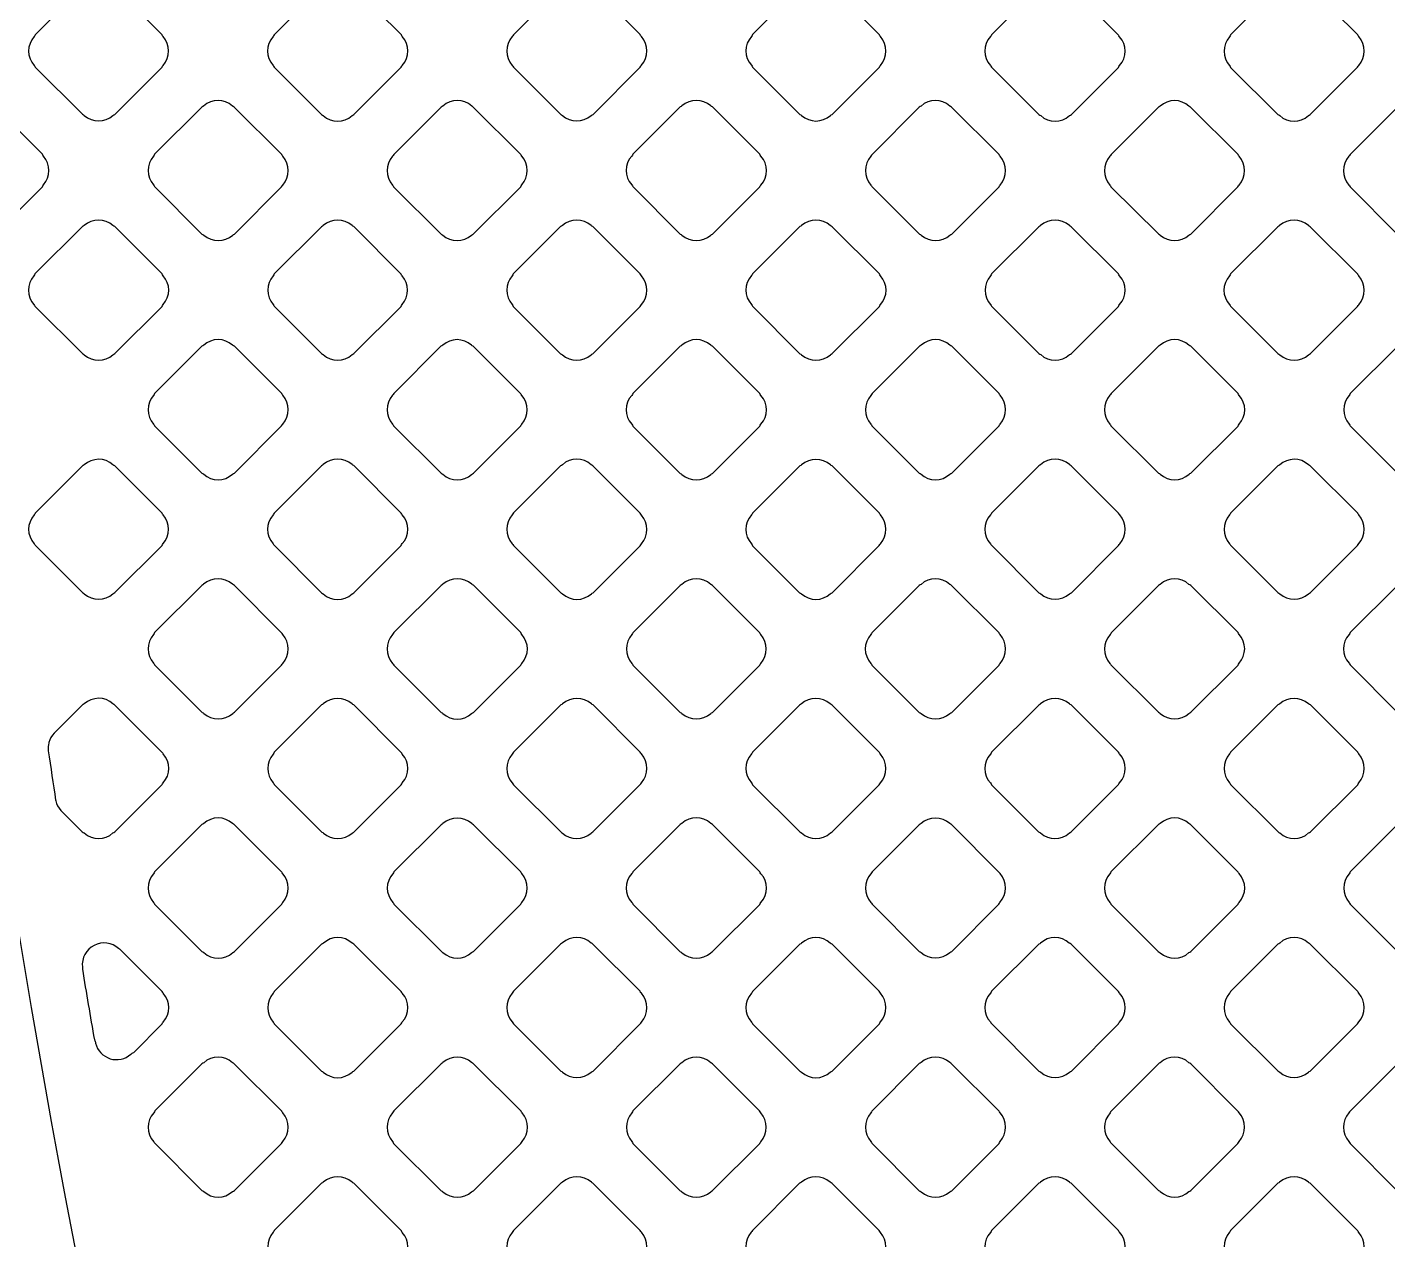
# Model space of a CAD drawing. Extents: x 3811 to 4077, y -444 to -307.
# Drawn here: x 3990.312 to 3991.538, y -379.253 to -378.16 of the extents above; entities that cross this region are included whole.
import ezdxf

# ---------------------------------------------------------------- set-up
doc = ezdxf.new("R2010")
doc.units = 0
doc.layers.add('gbr-dxf', color=7, linetype='Continuous')

msp = doc.modelspace()

# ---------------------------------------------------------------- linework, layer by layer
at = {"layer": 'gbr-dxf', "linetype": 'Continuous'}
for points in [[(3991.0645, -384.356, -0.16673), (3988.6028, -377.1817, -0.014135)], [(3988.679, -377.1817, 0.166721), (3991.1243, -384.3089)], [(3990.7825, -384.5252, -0.166954), (3988.2913, -377.2725, -0.014027)], [(3988.3675, -377.2741, 0.16691), (3990.8424, -384.478)], [(3991.2635, -384.1162, -0.165958), (3988.952, -377.3438, -0.01087)], [(3989.0282, -377.3452, 0.165913), (3991.3235, -384.0691)], [(3991.8986, -383.3826, -0.163793), (3989.9024, -377.4523, -0.009935)], [(3990.0548, -377.4545, 0.163577), (3992.0164, -383.2857)], [(3990.8462, -380.9466, -0.01136), (3990.6967, -380.5406, -0.023391), (3990.696, -380.5385, -0.01815), (3990.4959, -379.8768, -0.019795), (3990.4954, -379.8749, -0.005161), (3990.4474, -379.6847, -0.019408), (3990.447, -379.6829, -0.000783), (3990.4409, -379.6574, -0.013667), (3990.4406, -379.6563, -0.058439), (3990.1821, -377.4521, -0.020503)], [(3991.3892, -383.8307, -0.164875), (3989.2299, -377.4605, -0.009972)], [(3989.3823, -377.4626, 0.164763), (3991.5087, -383.7362)], [(3991.641, -383.6054, -0.164322), (3989.5639, -377.4599, -0.007717)], [(3989.7163, -377.4601, 0.164179), (3991.7589, -383.5087)], [(3988.1417, -377.5333, 0.012838), (3988.1709, -378.1463, -0.017977), (3988.171, -378.148, 0.148382), (3990.668, -384.6266), (3990.6683, -384.627, 0.019899), (3990.6785, -384.6381, -0.01365), (3990.6793, -384.639), (3990.8889, -384.8486, -0.018805), (3990.8901, -384.8498, 0.111695), (3990.9927, -384.9145, -0.017124), (3990.9942, -384.9151, -0.221605), (3991.1157, -385.0364, -0.020682), (3991.1164, -385.0382, 0.111689), (3991.1812, -385.1408, -0.023293), (3991.1826, -385.1424), (3991.8784, -385.8383, -0.012841)]]:
    msp.add_lwpolyline(points, format="xyb", dxfattribs=at)
for points in [[(3990.3182, -378.1942, -0.087549), (3990.3191, -378.1956), (3990.3617, -378.2382, -0.09979), (3990.3634, -378.2392, 0.379731), (3990.3893, -378.2392, -0.09572), (3990.391, -378.2383), (3990.4335, -378.1958, -0.096266), (3990.4345, -378.1941, 0.379731), (3990.4345, -378.1681, -0.087314), (3990.4335, -378.1667), (3990.3909, -378.124, -0.091913), (3990.3893, -378.123, 0.379731), (3990.3633, -378.123, -0.09572), (3990.3617, -378.124), (3990.3191, -378.1665, -0.095916), (3990.3182, -378.1682, 0.379731)], [(3990.5336, -378.1941, -0.095506), (3990.5345, -378.1958), (3990.5773, -378.2385, -0.091364), (3990.5788, -378.2394, 0.379293), (3990.6048, -378.2394, -0.095956), (3990.6064, -378.2385), (3990.6491, -378.1957, -0.096214), (3990.6501, -378.1941, 0.379672), (3990.6501, -378.1681, -0.083163), (3990.6493, -378.1667), (3990.6063, -378.1238, -0.087645), (3990.6048, -378.1229, 0.379293), (3990.5789, -378.1229, -0.095956), (3990.5772, -378.1239), (3990.5345, -378.1665, -0.096332), (3990.5336, -378.1682, 0.379289)], [(3990.7492, -378.1941, -0.091583), (3990.7502, -378.1956), (3990.7929, -378.2384, -0.086961), (3990.7944, -378.2393, 0.379293), (3990.8203, -378.2393, -0.096625), (3990.822, -378.2383), (3990.8646, -378.1957, -0.096214), (3990.8655, -378.1941, 0.379672), (3990.8656, -378.1681, -0.104371), (3990.8645, -378.1663), (3990.822, -378.1238, -0.092686), (3990.8205, -378.1229, 0.379196), (3990.7945, -378.1229, -0.096157), (3990.7929, -378.1238), (3990.7502, -378.1665, -0.095585), (3990.7492, -378.1682, 0.379287)], [(3990.9648, -378.194, -0.097298), (3990.9657, -378.1956), (3991.0085, -378.2383, -0.092978), (3991.01, -378.2393, 0.378681), (3991.036, -378.2393, -0.09574), (3991.0376, -378.2383), (3991.0802, -378.1958, -0.095824), (3991.0811, -378.1941, 0.378906), (3991.0811, -378.1682, -0.095866), (3991.0802, -378.1665), (3991.0375, -378.1239, -0.099849), (3991.0358, -378.1229, 0.379293), (3991.0099, -378.1229, -0.095973), (3991.0082, -378.1239), (3990.9657, -378.1664, -0.096128), (3990.9648, -378.168, 0.379506)], [(3991.1802, -378.1941, -0.087343), (3991.1811, -378.1956), (3991.2239, -378.2384, -0.099711), (3991.2256, -378.2394, 0.378906), (3991.2515, -378.2394, -0.095506), (3991.2532, -378.2384), (3991.2957, -378.1959, -0.095602), (3991.2967, -378.1942, 0.379293), (3991.2967, -378.1683, -0.087748), (3991.2957, -378.1668), (3991.2529, -378.124, -0.091913), (3991.2514, -378.123, 0.379731), (3991.2254, -378.123, -0.09572), (3991.2238, -378.124), (3991.1812, -378.1665, -0.096214), (3991.1802, -378.1682, 0.379672)], [(3991.3957, -378.1683, 0.379214), (3991.3958, -378.1943, -0.092348), (3991.3967, -378.1959), (3991.4392, -378.2383, -0.103868), (3991.441, -378.2394, 0.379731), (3991.4669, -378.2394, -0.095756), (3991.4686, -378.2384), (3991.5112, -378.1958, -0.096214), (3991.5122, -378.1941, 0.379703), (3991.5122, -378.1682, -0.087305), (3991.5113, -378.1667), (3991.4685, -378.1239, -0.091703), (3991.467, -378.123, 0.379196), (3991.4411, -378.123, -0.096157), (3991.4394, -378.124), (3991.3967, -378.1667, -0.095602)], [(3990.4258, -378.3018, -0.087191), (3990.4267, -378.3033), (3990.4695, -378.3461, -0.099849), (3990.4712, -378.3471, 0.379293), (3990.4972, -378.347, -0.096625), (3990.4988, -378.3461), (3990.5413, -378.3036, -0.096214), (3990.5423, -378.3019, 0.379672), (3990.5423, -378.276, -0.087343), (3990.5414, -378.2745), (3990.4985, -378.2316, -0.091364), (3990.497, -378.2307, 0.379293), (3990.471, -378.2307, -0.095956), (3990.4694, -378.2317), (3990.4268, -378.2742, -0.096332), (3990.4259, -378.2759, 0.379289)], [(3990.6414, -378.3019, -0.095506), (3990.6423, -378.3036), (3990.685, -378.3462, -0.09197), (3990.6865, -378.3471, 0.378943), (3990.7125, -378.3471, -0.09601), (3990.7141, -378.3462), (3990.7569, -378.3034, -0.095796), (3990.7578, -378.3018, 0.379214), (3990.7578, -378.2758, -0.083792), (3990.7569, -378.2744), (3990.7141, -378.2316, -0.087639), (3990.7127, -378.2307, 0.379731), (3990.6867, -378.2307, -0.09572), (3990.685, -378.2317), (3990.6424, -378.2743, -0.096111), (3990.6414, -378.276, 0.379321)], [(3990.8569, -378.3018, -0.091583), (3990.8579, -378.3033), (3990.9007, -378.3462, -0.086961), (3990.9022, -378.3471, 0.379293), (3990.9282, -378.3471, -0.096625), (3990.9298, -378.3461), (3990.9724, -378.3035, -0.096023), (3990.9734, -378.3019, 0.379672), (3990.9734, -378.2759, -0.104256), (3990.9724, -378.2741), (3990.9297, -378.2315, -0.092228), (3990.9282, -378.2306, 0.379293), (3990.9022, -378.2306, -0.096625), (3990.9006, -378.2315), (3990.8579, -378.2742, -0.096023), (3990.8569, -378.2758, 0.379672)], [(3991.0725, -378.3019, -0.085612), (3991.0734, -378.3033), (3991.1162, -378.3461, -0.098006), (3991.1179, -378.3471, 0.37905), (3991.1438, -378.3471, -0.095866), (3991.1454, -378.3461), (3991.188, -378.3035, -0.095602), (3991.189, -378.3019, 0.378858), (3991.189, -378.276, -0.09148), (3991.188, -378.2744), (3991.1453, -378.2317, -0.098209), (3991.1436, -378.2307, 0.379415), (3991.1177, -378.2307, -0.095973), (3991.1161, -378.2317), (3991.0735, -378.2743, -0.096227), (3991.0725, -378.2759, 0.379366)], [(3991.288, -378.302, -0.087343), (3991.2889, -378.3034), (3991.3316, -378.346, -0.09979), (3991.3333, -378.347, 0.379731), (3991.3592, -378.347, -0.09572), (3991.3609, -378.3461), (3991.4034, -378.3035, -0.095602), (3991.4044, -378.3019, 0.378906), (3991.4044, -378.276, -0.087248), (3991.4035, -378.2745), (3991.3607, -378.2318, -0.091703), (3991.3592, -378.2308, 0.379287), (3991.3332, -378.2308, -0.095612), (3991.3316, -378.2318), (3991.289, -378.2744, -0.095935), (3991.288, -378.276, 0.379287)], [(3991.5034, -378.302, -0.091476), (3991.5044, -378.3035), (3991.547, -378.3462, -0.103673), (3991.5488, -378.3472, 0.379293), (3991.5748, -378.3472, -0.096625), (3991.5764, -378.3462), (3991.619, -378.3036, -0.096314), (3991.62, -378.3019, 0.379672), (3991.62, -378.276, -0.087305), (3991.6191, -378.2745), (3991.5762, -378.2316, -0.091205), (3991.5747, -378.2307, 0.379293), (3991.5487, -378.2307, -0.096625), (3991.5471, -378.2317), (3991.5044, -378.2744, -0.096111), (3991.5034, -378.276, 0.379289)], [(3990.2681, -378.2679, 0.001224), (3990.272, -378.312), (3990.2721, -378.3121, 0.593668), (3990.3051, -378.3241), (3990.3052, -378.3241), (3990.3258, -378.3035, -0.095602), (3990.3267, -378.3018, 0.379293), (3990.3267, -378.2759, -0.099964), (3990.3257, -378.2742), (3990.303, -378.2514, -0.038367), (3990.301, -378.2499, 0.655959), (3990.2683, -378.2652, -0.042789)], [(3990.318, -378.4097, -0.083262), (3990.3189, -378.4111), (3990.3618, -378.4539, -0.095796), (3990.3634, -378.4549, 0.379214), (3990.3893, -378.4549, -0.095956), (3990.391, -378.4539), (3990.4336, -378.4113, -0.096314), (3990.4346, -378.4096, 0.379703), (3990.4346, -378.3837, -0.091581), (3990.4337, -378.3821), (3990.3909, -378.3394, -0.095895), (3990.3893, -378.3384, 0.379293), (3990.3633, -378.3384, -0.096265), (3990.3617, -378.3394), (3990.319, -378.3821, -0.095916), (3990.318, -378.3837, 0.379289)], [(3990.5337, -378.4096, -0.091476), (3990.5346, -378.4112), (3990.5774, -378.4539, -0.086956), (3990.5788, -378.4548, 0.379293), (3990.6048, -378.4548, -0.095956), (3990.6064, -378.4538), (3990.649, -378.4113, -0.096314), (3990.65, -378.4096, 0.379672), (3990.65, -378.3837, -0.082876), (3990.6491, -378.3823), (3990.6063, -378.3394, -0.086956), (3990.6048, -378.3385, 0.379214), (3990.5789, -378.3385, -0.096625), (3990.5772, -378.3395), (3990.5347, -378.382, -0.096266), (3990.5337, -378.3837, 0.379289)], [(3990.7491, -378.4096, -0.099643), (3990.7501, -378.4113), (3990.7927, -378.454, -0.095602), (3990.7944, -378.4549, 0.378858), (3990.8203, -378.4549, -0.095506), (3990.8219, -378.454), (3990.8646, -378.4113, -0.096105), (3990.8656, -378.4097, 0.378718), (3990.8656, -378.3838, -0.098078), (3990.8646, -378.3821), (3990.8218, -378.3393, -0.086003), (3990.8204, -378.3384, 0.379155), (3990.7944, -378.3384, -0.095886), (3990.7928, -378.3393), (3990.7501, -378.382, -0.095602), (3990.7491, -378.3837, 0.378815)], [(3990.9648, -378.4096, -0.095649), (3990.9657, -378.4112), (3991.0085, -378.454, -0.09116), (3991.01, -378.4549, 0.379214), (3991.036, -378.4549, -0.096625), (3991.0376, -378.4539), (3991.0802, -378.4113, -0.096214), (3991.0812, -378.4097, 0.379672), (3991.0812, -378.3837, -0.099645), (3991.0802, -378.382), (3991.0377, -378.3395, -0.103673), (3991.0359, -378.3384, 0.379293), (3991.01, -378.3385, -0.096625), (3991.0083, -378.3394), (3990.9658, -378.382, -0.096023), (3990.9648, -378.3836, 0.379672)], [(3991.1803, -378.4097, -0.082787), (3991.1812, -378.4111), (3991.224, -378.4539, -0.093779), (3991.2256, -378.4548, 0.379162), (3991.2515, -378.4548, -0.095865), (3991.2532, -378.4538), (3991.2957, -378.4113, -0.095628), (3991.2967, -378.4096, 0.379731), (3991.2967, -378.3837, -0.091745), (3991.2957, -378.3821), (3991.2531, -378.3395, -0.095916), (3991.2515, -378.3385, 0.379731), (3991.2255, -378.3385, -0.096265), (3991.2239, -378.3395), (3991.1813, -378.3821, -0.096314), (3991.1803, -378.3837, 0.379703)], [(3991.3957, -378.4097, -0.087343), (3991.3966, -378.4111), (3991.4394, -378.4539, -0.099711), (3991.4411, -378.4549, 0.37925), (3991.4671, -378.4549, -0.096458), (3991.4687, -378.4539), (3991.5112, -378.4114, -0.096955), (3991.5122, -378.4098, 0.379612), (3991.5122, -378.3838, -0.087343), (3991.5113, -378.3823), (3991.4684, -378.3395, -0.091364), (3991.4669, -378.3385, 0.37925), (3991.4409, -378.3385, -0.096458), (3991.4393, -378.3395), (3991.3967, -378.3821, -0.096955), (3991.3957, -378.3837, 0.379612)], [(3990.4258, -378.5175, -0.082787), (3990.4267, -378.5189), (3990.4694, -378.5616, -0.095796), (3990.4711, -378.5626, 0.379293), (3990.497, -378.5626, -0.096625), (3990.4987, -378.5616), (3990.5413, -378.519, -0.096214), (3990.5423, -378.5173, 0.379672), (3990.5423, -378.4914, -0.091581), (3990.5414, -378.4898), (3990.4987, -378.4472, -0.095602), (3990.4971, -378.4462, 0.379293), (3990.4711, -378.4462, -0.095956), (3990.4695, -378.4472), (3990.4268, -378.4899, -0.096111), (3990.4259, -378.4915, 0.379289)], [(3990.6414, -378.5174, -0.091745), (3990.6423, -378.5189), (3990.6852, -378.5617, -0.087978), (3990.6866, -378.5626, 0.379672), (3990.7126, -378.5627, -0.095612), (3990.7142, -378.5617), (3990.7569, -378.519, -0.095628), (3990.7578, -378.5174, 0.379239), (3990.7578, -378.4915, -0.082792), (3990.757, -378.4901), (3990.714, -378.4471, -0.08752), (3990.7125, -378.4462, 0.379293), (3990.6866, -378.4462, -0.09572), (3990.6849, -378.4472), (3990.6424, -378.4897, -0.095916), (3990.6414, -378.4914, 0.379731)], [(3990.8569, -378.4915, 0.379293), (3990.8569, -378.5175, -0.099964), (3990.8579, -378.5192), (3990.9005, -378.5618, -0.096266), (3990.9022, -378.5627, 0.379731), (3990.9282, -378.5627, -0.09572), (3990.9298, -378.5618), (3990.9724, -378.5191, -0.096332), (3990.9734, -378.5175, 0.379289), (3990.9734, -378.4916, -0.09601), (3990.9724, -378.4899), (3990.9296, -378.4471, -0.086003), (3990.9282, -378.4462, 0.379155), (3990.9022, -378.4462, -0.095886), (3990.9006, -378.4471), (3990.8579, -378.4899, -0.095602)], [(3991.0725, -378.4916, 0.379214), (3991.0725, -378.5175, -0.083151), (3991.0734, -378.5189), (3991.1161, -378.5616, -0.095628), (3991.1177, -378.5626, 0.379731), (3991.1437, -378.5626, -0.095756), (3991.1454, -378.5616), (3991.188, -378.519, -0.096214), (3991.1889, -378.5173, 0.379672), (3991.189, -378.4914, -0.0951), (3991.188, -378.4898), (3991.1455, -378.4472, -0.099696), (3991.1438, -378.4462, 0.379287), (3991.1178, -378.4462, -0.095612), (3991.1162, -378.4472), (3991.0735, -378.4899, -0.095602)], [(3991.288, -378.5174, -0.083622), (3991.2889, -378.5188), (3991.3317, -378.5616, -0.096527), (3991.3334, -378.5626, 0.379293), (3991.3593, -378.5626, -0.096625), (3991.361, -378.5616), (3991.4035, -378.5191, -0.096111), (3991.4045, -378.5175, 0.379289), (3991.4045, -378.4915, -0.091476), (3991.4036, -378.4899), (3991.3608, -378.4472, -0.098209), (3991.3592, -378.4462, 0.379506), (3991.3332, -378.4462, -0.096117), (3991.3316, -378.4472), (3991.289, -378.4898, -0.096314), (3991.288, -378.4914, 0.379672)], [(3991.5036, -378.5175, -0.087343), (3991.5045, -378.519), (3991.5471, -378.5616, -0.099711), (3991.5488, -378.5626, 0.379293), (3991.5748, -378.5626, -0.095956), (3991.5764, -378.5616), (3991.6189, -378.5191, -0.096214), (3991.6199, -378.5175, 0.379672), (3991.6199, -378.4915, -0.087343), (3991.619, -378.49), (3991.5762, -378.4473, -0.091364), (3991.5747, -378.4463, 0.379293), (3991.5487, -378.4464, -0.095956), (3991.5471, -378.4473), (3991.5046, -378.4899, -0.096214), (3991.5036, -378.4915, 0.379672)], [(3990.3182, -378.6252, -0.085537), (3990.3191, -378.6266), (3990.3618, -378.6693, -0.095798), (3990.3634, -378.6703, 0.378391), (3990.3893, -378.6703, -0.09601), (3990.391, -378.6693), (3990.4335, -378.6268, -0.095585), (3990.4345, -378.6251, 0.379287), (3990.4345, -378.5992, -0.095649), (3990.4335, -378.5976), (3990.391, -378.555, -0.099711), (3990.3893, -378.554, 0.379293), (3990.3633, -378.5541, -0.096265), (3990.3617, -378.555), (3990.3191, -378.5976, -0.096227), (3990.3182, -378.5992, 0.379506)], [(3990.5336, -378.6252, -0.087284), (3990.5345, -378.6266), (3990.5774, -378.6696, -0.083), (3990.5788, -378.6705, 0.379293), (3990.6048, -378.6705, -0.096625), (3990.6064, -378.6695), (3990.6491, -378.6268, -0.096214), (3990.6501, -378.6251, 0.379672), (3990.6501, -378.5992, -0.087343), (3990.6492, -378.5977), (3990.6064, -378.5548, -0.091364), (3990.6048, -378.5539, 0.379293), (3990.5789, -378.5539, -0.095956), (3990.5772, -378.5549), (3990.5345, -378.5976, -0.096128), (3990.5336, -378.5992, 0.379289)], [(3990.7492, -378.6252, -0.09572), (3990.7502, -378.6268), (3990.7929, -378.6695, -0.091913), (3990.7945, -378.6704, 0.379731), (3990.8205, -378.6704, -0.09572), (3990.8221, -378.6695), (3990.8646, -378.627, -0.096266), (3990.8656, -378.6253, 0.379731), (3990.8656, -378.5994, -0.09572), (3990.8646, -378.5977), (3990.8218, -378.5549, -0.083056), (3990.8204, -378.554, 0.379731), (3990.7944, -378.554, -0.09572), (3990.7928, -378.555), (3990.7502, -378.5975, -0.096266), (3990.7492, -378.5992, 0.379731)], [(3990.9648, -378.6253, -0.103612), (3990.9658, -378.627), (3991.0082, -378.6694, -0.09979), (3991.0099, -378.6704, 0.379731), (3991.0359, -378.6704, -0.09572), (3991.0375, -378.6694), (3991.0801, -378.6268, -0.096266), (3991.0811, -378.6252, 0.379731), (3991.0811, -378.5992, -0.092139), (3991.0802, -378.5976), (3991.0376, -378.5551, -0.096558), (3991.036, -378.5541, 0.379731), (3991.01, -378.5541, -0.09572), (3991.0083, -378.5551), (3990.9658, -378.5976, -0.096266), (3990.9648, -378.5993, 0.379731)], [(3991.1802, -378.6252, -0.082707), (3991.1811, -378.6266), (3991.224, -378.6694, -0.095296), (3991.2256, -378.6704, 0.379287), (3991.2515, -378.6704, -0.096157), (3991.2532, -378.6694), (3991.2958, -378.6268, -0.095897), (3991.2968, -378.6252, 0.378984), (3991.2968, -378.5992, -0.096814), (3991.2958, -378.5976), (3991.2531, -378.5549, -0.09867), (3991.2515, -378.5539, 0.379208), (3991.2255, -378.554, -0.09572), (3991.2239, -378.5549), (3991.1812, -378.5976, -0.096314), (3991.1802, -378.5992, 0.379672)], [(3991.3958, -378.6252, -0.084308), (3991.3967, -378.6266), (3991.4394, -378.6693, -0.096502), (3991.4411, -378.6703, 0.379214), (3991.467, -378.6703, -0.096625), (3991.4687, -378.6693), (3991.5112, -378.6268, -0.096111), (3991.5122, -378.6251, 0.379321), (3991.5122, -378.5992, -0.09148), (3991.5113, -378.5976), (3991.4686, -378.555, -0.095796), (3991.467, -378.554, 0.379293), (3991.441, -378.5541, -0.096119), (3991.4394, -378.555), (3991.3968, -378.5976, -0.09635), (3991.3958, -378.5993, 0.379672)], [(3990.4258, -378.707, 0.37847), (3990.4258, -378.7329, -0.083606), (3990.4267, -378.7343), (3990.4696, -378.7772, -0.093986), (3990.4712, -378.7781, 0.379045), (3990.4972, -378.7781, -0.096103), (3990.4988, -378.7771), (3990.5413, -378.7346, -0.096121), (3990.5423, -378.733, 0.379672), (3990.5423, -378.707, -0.095612), (3990.5413, -378.7054), (3990.4987, -378.6627, -0.09904), (3990.497, -378.6617, 0.378858), (3990.471, -378.6617, -0.09527), (3990.4694, -378.6627), (3990.4268, -378.7053, -0.095394)], [(3990.6414, -378.733, -0.092427), (3990.6424, -378.7345), (3990.6852, -378.7773, -0.088202), (3990.6867, -378.7783, 0.379289), (3990.7126, -378.7783, -0.095866), (3990.7143, -378.7773), (3990.7569, -378.7346, -0.095796), (3990.7579, -378.733, 0.379293), (3990.7579, -378.7071, -0.10047), (3990.7569, -378.7053), (3990.7142, -378.6626, -0.088207), (3990.7127, -378.6617, 0.379229), (3990.6867, -378.6617, -0.095506), (3990.6851, -378.6627), (3990.6424, -378.7053, -0.098209), (3990.6414, -378.707, 0.379415)], [(3990.857, -378.733, -0.095612), (3990.858, -378.7346), (3990.9007, -378.7772, -0.091205), (3990.9022, -378.7782, 0.378858), (3990.9281, -378.7782, -0.09527), (3990.9298, -378.7772), (3990.9723, -378.7346, -0.095935), (3990.9733, -378.733, 0.379324), (3990.9733, -378.7071, -0.096157), (3990.9723, -378.7054), (3990.9296, -378.6627, -0.082483), (3990.9282, -378.6618, 0.379293), (3990.9022, -378.6618, -0.095956), (3990.9006, -378.6628), (3990.858, -378.7054, -0.096214), (3990.8571, -378.707, 0.379672)], [(3991.0724, -378.733, -0.093919), (3991.0734, -378.7346), (3991.116, -378.7772, -0.103673), (3991.1178, -378.7782, 0.379293), (3991.1437, -378.7782, -0.096625), (3991.1454, -378.7772), (3991.188, -378.7346, -0.096627), (3991.189, -378.733, 0.379229), (3991.189, -378.707, -0.087715), (3991.1881, -378.7055), (3991.1453, -378.6627, -0.094658), (3991.1436, -378.6618, 0.379415), (3991.1177, -378.6618, -0.096475), (3991.1161, -378.6627), (3991.0734, -378.7054, -0.096227), (3991.0724, -378.707, 0.379506)], [(3991.288, -378.733, -0.082707), (3991.2889, -378.7344), (3991.3317, -378.7771, -0.095443), (3991.3333, -378.7781, 0.379214), (3991.3592, -378.7781, -0.096625), (3991.3609, -378.7771), (3991.4035, -378.7345, -0.097917), (3991.4045, -378.7329, 0.378936), (3991.4045, -378.7069, -0.09601), (3991.4035, -378.7053), (3991.361, -378.6628, -0.100343), (3991.3592, -378.6618, 0.379032), (3991.3333, -378.6618, -0.095973), (3991.3317, -378.6628), (3991.289, -378.7054, -0.096023), (3991.2881, -378.7071, 0.379672)], [(3991.5035, -378.7329, -0.082324), (3991.5044, -378.7343), (3991.5473, -378.7772, -0.095589), (3991.5489, -378.7782, 0.378718), (3991.5748, -378.7782, -0.095719), (3991.5765, -378.7772), (3991.6109, -378.7428), (3991.6191, -378.7346, -0.095824), (3991.62, -378.733, 0.379293), (3991.62, -378.707, -0.091954), (3991.6191, -378.7054), (3991.5764, -378.6627, -0.095916), (3991.5747, -378.6618, 0.379731), (3991.5487, -378.6618, -0.096265), (3991.5471, -378.6627), (3991.5045, -378.7053, -0.096128), (3991.5035, -378.707, 0.379107)], [(3990.331, -378.8115, -0.037595), (3990.331, -378.8118, 0.001245), (3990.3376, -378.8564), (3990.3376, -378.8564, -0.043305), (3990.3377, -378.8568, 0.125557), (3990.3422, -378.8656), (3990.3423, -378.8656), (3990.3616, -378.8849, -0.103498), (3990.3634, -378.8859, 0.378943), (3990.3893, -378.8859, -0.095778), (3990.391, -378.885), (3990.4336, -378.8423, -0.093699), (3990.4346, -378.8407, 0.379458), (3990.4346, -378.8147, -0.086378), (3990.4337, -378.8133), (3990.3908, -378.7704, -0.090899), (3990.3893, -378.7694, 0.379293), (3990.3633, -378.7695, -0.096265), (3990.3617, -378.7704), (3990.3363, -378.7958), (3990.3362, -378.7959, 0.121397), (3990.3316, -378.8042, -0.045624), (3990.3315, -378.8046, 0.087534)], [(3990.5337, -378.8407, -0.086674), (3990.5346, -378.8422), (3990.5776, -378.8852, -0.082038), (3990.579, -378.886, 0.378681), (3990.6049, -378.886, -0.095886), (3990.6065, -378.8851), (3990.6492, -378.8424, -0.095585), (3990.6501, -378.8407, 0.379324), (3990.6501, -378.8148, -0.091581), (3990.6492, -378.8133), (3990.6064, -378.7705, -0.095602), (3990.6048, -378.7695, 0.379293), (3990.5789, -378.7696, -0.095956), (3990.5772, -378.7705), (3990.5347, -378.8131, -0.098207), (3990.5337, -378.8148, 0.379672)], [(3990.7492, -378.8148, 0.379293), (3990.7492, -378.8408, -0.092348), (3990.7502, -378.8424), (3990.7929, -378.885, -0.087974), (3990.7944, -378.886, 0.379672), (3990.8203, -378.886, -0.095649), (3990.8219, -378.885), (3990.8646, -378.8423, -0.095535), (3990.8656, -378.8407, 0.379293), (3990.8656, -378.8147, -0.10047), (3990.8646, -378.813), (3990.822, -378.7705, -0.087974), (3990.8205, -378.7695, 0.379672), (3990.7946, -378.7695, -0.096157), (3990.7929, -378.7705), (3990.7502, -378.8132, -0.095796)], [(3990.9648, -378.8406, -0.099825), (3990.9658, -378.8424), (3991.0084, -378.885, -0.095628), (3991.01, -378.8859, 0.379731), (3991.036, -378.8859, -0.096265), (3991.0376, -378.885), (3991.0801, -378.8425, -0.095916), (3991.0811, -378.8408, 0.379731), (3991.0811, -378.8148, -0.091745), (3991.0802, -378.8133), (3991.0375, -378.7706, -0.095916), (3991.0358, -378.7696, 0.379731), (3991.0098, -378.7696, -0.096265), (3991.0082, -378.7706), (3990.9658, -378.813, -0.095916), (3990.9648, -378.8147, 0.379731)], [(3991.1802, -378.8408, -0.09185), (3991.1812, -378.8424), (3991.2237, -378.8849, -0.103498), (3991.2255, -378.8859, 0.379293), (3991.2514, -378.8859, -0.095956), (3991.2531, -378.8849), (3991.2957, -378.8423, -0.096332), (3991.2967, -378.8407, 0.379289), (3991.2967, -378.8147, -0.087715), (3991.2958, -378.8132), (3991.2531, -378.7705, -0.094156), (3991.2515, -378.7696, 0.379506), (3991.2255, -378.7696, -0.095973), (3991.2239, -378.7706), (3991.1812, -378.8132, -0.096023), (3991.1802, -378.8149, 0.379672)], [(3991.3958, -378.8407, -0.082796), (3991.3966, -378.8421), (3991.4395, -378.8849, -0.095535), (3991.4411, -378.8859, 0.379731), (3991.4671, -378.8859, -0.09572), (3991.4687, -378.8849), (3991.5113, -378.8424, -0.098207), (3991.5123, -378.8407, 0.379672), (3991.5123, -378.8147, -0.096157), (3991.5113, -378.8131), (3991.4687, -378.7705, -0.09997), (3991.4669, -378.7695, 0.379032), (3991.441, -378.7695, -0.095973), (3991.4394, -378.7705), (3991.3967, -378.8131, -0.095916), (3991.3958, -378.8147, 0.379731)], [(3990.4259, -378.9485, -0.091558), (3990.4268, -378.9501), (3990.4694, -378.9927, -0.104018), (3990.4712, -378.9937, 0.379731), (3990.4972, -378.9937, -0.09572), (3990.4988, -378.9928), (3990.5414, -378.9501, -0.096128), (3990.5424, -378.9485, 0.379155), (3990.5424, -378.9226, -0.087652), (3990.5415, -378.9211), (3990.4986, -378.8782, -0.092016), (3990.4971, -378.8773, 0.379032), (3990.4711, -378.8773, -0.096117), (3990.4695, -378.8783), (3990.4268, -378.9209, -0.096266), (3990.4259, -378.9226, 0.379731)], [(3990.6415, -378.9485, -0.087284), (3990.6424, -378.95), (3990.6853, -378.9928, -0.083024), (3990.6867, -378.9937, 0.379293), (3990.7126, -378.9937, -0.09367), (3990.7142, -378.9927), (3990.7568, -378.9501, -0.096266), (3990.7578, -378.9485, 0.379731), (3990.7578, -378.9225, -0.091558), (3990.7569, -378.9209), (3990.7143, -378.8784, -0.096266), (3990.7127, -378.8774, 0.379731), (3990.6867, -378.8774, -0.09572), (3990.685, -378.8784), (3990.6425, -378.9209, -0.098207), (3990.6415, -378.9226, 0.379672)], [(3990.8569, -378.9485, -0.091846), (3990.8579, -378.9501), (3990.9007, -378.9929, -0.087974), (3990.9022, -378.9938, 0.379672), (3990.9281, -378.9938, -0.096157), (3990.9298, -378.9928), (3990.9724, -378.9502, -0.095796), (3990.9734, -378.9485, 0.379293), (3990.9734, -378.9226, -0.10047), (3990.9724, -378.9208), (3990.9297, -378.8781, -0.088202), (3990.9282, -378.8772, 0.379289), (3990.9022, -378.8772, -0.095866), (3990.9006, -378.8782), (3990.8579, -378.9209, -0.098209), (3990.8569, -378.9225, 0.379506)], [(3991.0725, -378.9226, 0.379214), (3991.0725, -378.9485, -0.087748), (3991.0735, -378.95), (3991.116, -378.9926, -0.09979), (3991.1177, -378.9936, 0.379731), (3991.1437, -378.9936, -0.09572), (3991.1454, -378.9926), (3991.1879, -378.9501, -0.096332), (3991.1888, -378.9485, 0.379289), (3991.1889, -378.9225, -0.087248), (3991.1879, -378.9211), (3991.1452, -378.8783, -0.09197), (3991.1437, -378.8774, 0.378815), (3991.1177, -378.8774, -0.095506), (3991.1161, -378.8784), (3991.0735, -378.921, -0.095535)], [(3991.2879, -378.9485, -0.09148), (3991.2888, -378.9501), (3991.3315, -378.9927, -0.103498), (3991.3333, -378.9938, 0.379293), (3991.3592, -378.9937, -0.095956), (3991.3609, -378.9928), (3991.4035, -378.9501, -0.096214), (3991.4045, -378.9485, 0.379672), (3991.4045, -378.9225, -0.087613), (3991.4036, -378.9211), (3991.3607, -378.8782, -0.091578), (3991.3592, -378.8773, 0.379293), (3991.3332, -378.8773, -0.095956), (3991.3316, -378.8783), (3991.2889, -378.9209, -0.096332), (3991.2879, -378.9226, 0.379289)], [(3991.5036, -378.9485, -0.082707), (3991.5044, -378.9499), (3991.5472, -378.9927, -0.095535), (3991.5488, -378.9936, 0.379293), (3991.5748, -378.9936, -0.096625), (3991.5764, -378.9926), (3991.619, -378.9501, -0.096314), (3991.62, -378.9484, 0.379977), (3991.62, -378.9224, -0.094842), (3991.619, -378.9208), (3991.5765, -378.8783, -0.101106), (3991.5748, -378.8773, 0.378984), (3991.5488, -378.8773, -0.097885), (3991.5472, -378.8783), (3991.5046, -378.9209, -0.096314), (3991.5036, -378.9226, 0.379672)], [(3990.3617, -379.0087, 0.001743), (3990.3725, -379.0723, -0.063144), (3990.3736, -379.0753, 0.565663), (3990.4054, -379.0853, -0.063012), (3990.408, -379.0836), (3990.4336, -379.0579, -0.095916), (3990.4346, -379.0563, 0.379731), (3990.4346, -379.0303, -0.083235), (3990.4337, -379.0289), (3990.3957, -378.9909, -0.054506), (3990.3944, -378.99, 0.683436), (3990.3617, -379.0067, -0.066446)], [(3990.5337, -379.0563, -0.095506), (3990.5346, -379.058), (3990.5773, -379.1006, -0.091364), (3990.5788, -379.1015, 0.379293), (3990.6048, -379.1015, -0.095956), (3990.6064, -379.1005), (3990.6492, -379.0578, -0.093699), (3990.6501, -379.0562, 0.379506), (3990.6501, -379.0302, -0.085248), (3990.6492, -379.0288), (3990.6064, -378.986, -0.086829), (3990.6049, -378.9851, 0.378864), (3990.579, -378.9851, -0.098049), (3990.5773, -378.9861), (3990.5347, -379.0287, -0.096332), (3990.5337, -379.0304, 0.379289)], [(3990.7492, -379.0562, -0.09221), (3990.7502, -379.0578), (3990.793, -379.1006, -0.088103), (3990.7945, -379.1015, 0.37908), (3990.8204, -379.1015, -0.096333), (3990.8221, -379.1005), (3990.8646, -379.058, -0.095916), (3990.8656, -379.0564, 0.379731), (3990.8656, -379.0304, -0.103834), (3990.8645, -379.0286), (3990.8219, -378.986, -0.091703), (3990.8204, -378.9851, 0.379155), (3990.7945, -378.985, -0.098137), (3990.7928, -378.986), (3990.7502, -379.0286, -0.098246), (3990.7492, -379.0303, 0.379196)], [(3990.9648, -379.0563, -0.096117), (3990.9658, -379.0579), (3991.0083, -379.1005, -0.092233), (3991.0099, -379.1015, 0.379289), (3991.0359, -379.1015, -0.095866), (3991.0375, -379.1005), (3991.0802, -379.0578, -0.095796), (3991.0811, -379.0562, 0.379293), (3991.0811, -379.0302, -0.096625), (3991.0801, -379.0286), (3991.0377, -378.9861, -0.100151), (3991.0359, -378.9851, 0.379289), (3991.01, -378.9851, -0.09527), (3991.0084, -378.9861), (3990.9658, -379.0287, -0.097882), (3990.9648, -379.0303, 0.379506)], [(3991.1802, -379.0562, -0.087343), (3991.1811, -379.0577), (3991.2239, -379.1005, -0.099849), (3991.2256, -379.1014, 0.379293), (3991.2515, -379.1014, -0.096625), (3991.2532, -379.1005), (3991.2957, -379.058, -0.096214), (3991.2967, -379.0563, 0.379672), (3991.2967, -379.0304, -0.087343), (3991.2958, -379.0289), (3991.2529, -378.986, -0.091364), (3991.2513, -378.9851, 0.379293), (3991.2254, -378.9851, -0.095956), (3991.2238, -378.9861), (3991.1812, -379.0286, -0.096214), (3991.1802, -379.0303, 0.379672)], [(3991.3958, -379.0564, -0.091745), (3991.3967, -379.0579), (3991.4392, -379.1004, -0.103868), (3991.441, -379.1014, 0.379731), (3991.4669, -379.1014, -0.096265), (3991.4686, -379.1005), (3991.5112, -379.0578, -0.096558), (3991.5122, -379.0562, 0.379731), (3991.5122, -379.0302, -0.08798), (3991.5113, -379.0287), (3991.4686, -378.986, -0.092126), (3991.467, -378.9851, 0.379731), (3991.441, -378.9851, -0.09572), (3991.4394, -378.9861), (3991.3967, -379.0288, -0.095916), (3991.3958, -379.0304, 0.379731)], [(3990.426, -379.1641, -0.087748), (3990.4269, -379.1655), (3990.4695, -379.2081, -0.100151), (3990.4712, -379.2091, 0.379289), (3990.4971, -379.2091, -0.09527), (3990.4988, -379.2082), (3990.5413, -379.1656, -0.095935), (3990.5423, -379.164, 0.379324), (3990.5423, -379.1381, -0.087254), (3990.5414, -379.1366), (3990.4986, -379.0938, -0.091364), (3990.4971, -379.0929, 0.379214), (3990.4711, -379.0929, -0.096625), (3990.4695, -379.0939), (3990.427, -379.1364, -0.095916), (3990.426, -379.1381, 0.379731)], [(3990.6414, -379.164, -0.095506), (3990.6423, -379.1656), (3990.6851, -379.2084, -0.091364), (3990.6867, -379.2093, 0.378894), (3990.7126, -379.2093, -0.095778), (3990.7142, -379.2084), (3990.757, -379.1656, -0.096105), (3990.758, -379.164, 0.378718), (3990.758, -379.1381, -0.082062), (3990.7571, -379.1367), (3990.7141, -379.0937, -0.086287), (3990.7126, -379.0928, 0.378821), (3990.6867, -379.0928, -0.098229), (3990.685, -379.0938), (3990.6424, -379.1364, -0.096627), (3990.6414, -379.1381, 0.379229)], [(3990.857, -379.164, -0.092969), (3990.858, -379.1656), (3990.9007, -379.2083, -0.088845), (3990.9022, -379.2092, 0.379032), (3990.9281, -379.2092, -0.095973), (3990.9298, -379.2082), (3990.9723, -379.1657, -0.096266), (3990.9733, -379.1641, 0.379731), (3990.9733, -379.1381, -0.103612), (3990.9722, -379.1363), (3990.9298, -379.0938, -0.091913), (3990.9282, -379.0929, 0.379731), (3990.9022, -379.0929, -0.09572), (3990.9006, -379.0939), (3990.858, -379.1364, -0.096128), (3990.857, -379.1381, 0.379506)], [(3991.0724, -379.1381, 0.379069), (3991.0724, -379.164, -0.08563), (3991.0733, -379.1655), (3991.1161, -379.2083, -0.097464), (3991.1178, -379.2093, 0.379075), (3991.1437, -379.2093, -0.09572), (3991.1454, -379.2083), (3991.188, -379.1657, -0.096266), (3991.189, -379.164, 0.379731), (3991.189, -379.138, -0.092139), (3991.188, -379.1365), (3991.1453, -379.0938, -0.096314), (3991.1437, -379.0928, 0.379672), (3991.1177, -379.0928, -0.096157), (3991.1161, -379.0937), (3991.0734, -379.1365, -0.096105)], [(3991.2881, -379.1641, -0.087314), (3991.289, -379.1655), (3991.3316, -379.2081, -0.09979), (3991.3333, -379.2091, 0.379731), (3991.3592, -379.2091, -0.09572), (3991.3609, -379.2082), (3991.4034, -379.1657, -0.095916), (3991.4044, -379.164, 0.379731), (3991.4044, -379.138, -0.087748), (3991.4034, -379.1366), (3991.3608, -379.0939, -0.091964), (3991.3592, -379.0929, 0.379731), (3991.3332, -379.0929, -0.096265), (3991.3316, -379.0939), (3991.289, -379.1365, -0.096266), (3991.2881, -379.1381, 0.379731)], [(3991.5034, -379.164, -0.09185), (3991.5044, -379.1656), (3991.547, -379.2083, -0.103498), (3991.5488, -379.2093, 0.379214), (3991.5748, -379.2093, -0.096625), (3991.5764, -379.2083), (3991.619, -379.1657, -0.096332), (3991.62, -379.164, 0.379289), (3991.62, -379.1381, -0.087715), (3991.6191, -379.1366), (3991.5763, -379.0938, -0.094156), (3991.5747, -379.0928, 0.379506), (3991.5487, -379.0928, -0.095973), (3991.5471, -379.0938), (3991.5044, -379.1365, -0.096023), (3991.5034, -379.1381, 0.379672)], [(3990.5337, -379.2717, -0.091745), (3990.5346, -379.2733), (3990.5775, -379.3161, -0.088202), (3990.5789, -379.317, 0.379289), (3990.6049, -379.317, -0.095866), (3990.6065, -379.3161), (3990.6492, -379.2734, -0.095585), (3990.6501, -379.2718, 0.379287), (3990.6501, -379.2459, -0.082876), (3990.6493, -379.2445), (3990.6063, -379.2015, -0.08752), (3990.6048, -379.2006, 0.379293), (3990.5789, -379.2006, -0.096625), (3990.5772, -379.2016), (3990.5347, -379.2441, -0.095916), (3990.5337, -379.2458, 0.379731)], [(3990.7492, -379.2718, -0.100032), (3990.7502, -379.2736), (3990.7927, -379.316, -0.096266), (3990.7944, -379.317, 0.379731), (3990.8203, -379.317, -0.09572), (3990.822, -379.316), (3990.8646, -379.2734, -0.096214), (3990.8655, -379.2718, 0.379672), (3990.8656, -379.2458, -0.096259), (3990.8646, -379.2442), (3990.8219, -379.2015, -0.083725), (3990.8205, -379.2006, 0.379293), (3990.7945, -379.2006, -0.096119), (3990.7929, -379.2016), (3990.7502, -379.2442, -0.096266), (3990.7492, -379.2459, 0.379731)], [(3990.9647, -379.2717, -0.095612), (3990.9657, -379.2733), (3991.0084, -379.3161, -0.093932), (3991.01, -379.317, 0.378681), (3991.036, -379.317, -0.095886), (3991.0376, -379.316), (3991.0802, -379.2735, -0.095602), (3991.0811, -379.2718, 0.379293), (3991.0811, -379.2459, -0.099964), (3991.0801, -379.2442), (3991.0376, -379.2017, -0.103887), (3991.0358, -379.2006, 0.379672), (3991.0099, -379.2006, -0.096157), (3991.0082, -379.2016), (3990.9657, -379.2441, -0.095935), (3990.9647, -379.2458, 0.379287)], [(3991.1802, -379.2719, -0.083226), (3991.1811, -379.2733), (3991.2238, -379.316, -0.096314), (3991.2254, -379.317, 0.379672), (3991.2514, -379.317, -0.096157), (3991.253, -379.316), (3991.2957, -379.2733, -0.095796), (3991.2967, -379.2717, 0.379293), (3991.2967, -379.2457, -0.092348), (3991.2957, -379.2442), (3991.2531, -379.2016, -0.096111), (3991.2515, -379.2006, 0.379289), (3991.2255, -379.2006, -0.095866), (3991.2239, -379.2016), (3991.1812, -379.2443, -0.098209), (3991.1802, -379.2459, 0.379506)], [(3991.3957, -379.2717, -0.087248), (3991.3966, -379.2732), (3991.4394, -379.316, -0.099849), (3991.4411, -379.317, 0.379293), (3991.4671, -379.3169, -0.096265), (3991.4687, -379.316), (3991.5112, -379.2735, -0.096111), (3991.5122, -379.2718, 0.379321), (3991.5122, -379.2459, -0.087248), (3991.5113, -379.2444), (3991.4684, -379.2015, -0.09197), (3991.4669, -379.2006, 0.379293), (3991.4409, -379.2006, -0.09572), (3991.4393, -379.2016), (3991.3967, -379.2441, -0.096111), (3991.3958, -379.2458, 0.379321)]]:
    msp.add_lwpolyline(points, format="xyb", close=True, dxfattribs=at)

doc.saveas('drawing.dxf')
